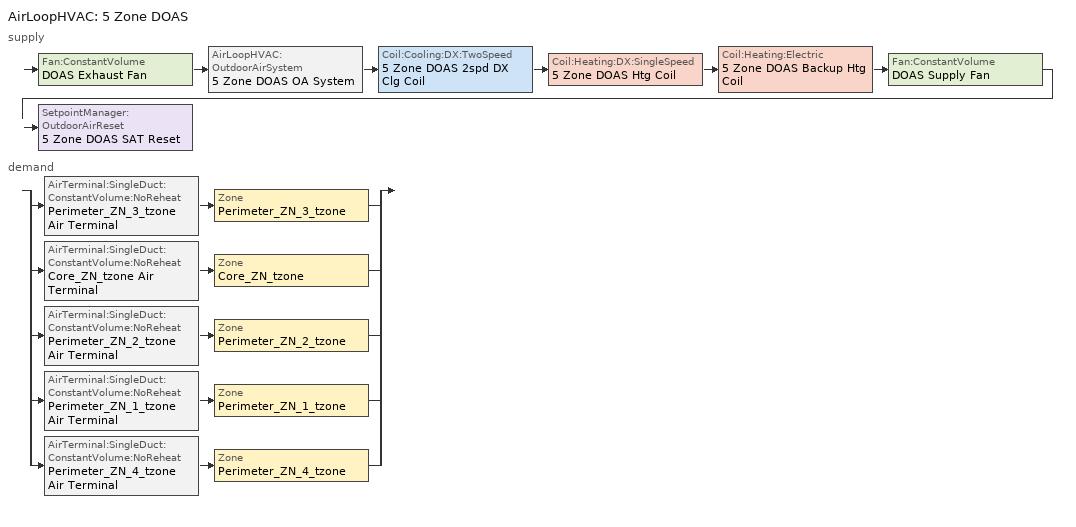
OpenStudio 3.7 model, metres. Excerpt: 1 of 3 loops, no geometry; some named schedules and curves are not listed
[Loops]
AirLoopHVAC '5 Zone DOAS'
 supply: Fan:ConstantVolume 'DOAS Exhaust Fan' > AirLoopHVAC:OutdoorAirSystem '5 Zone DOAS OA System' > Coil:Cooling:DX:TwoSpeed '5 Zone DOAS 2spd DX Clg Coil' > Coil:Heating:DX:SingleSpeed '5 Zone DOAS Htg Coil' > Coil:Heating:Electric '5 Zone DOAS Backup Htg Coil' > Fan:ConstantVolume 'DOAS Supply Fan' > SetpointManager:OutdoorAirReset '5 Zone DOAS SAT Reset'
 demand: split
  | AirTerminal:SingleDuct:ConstantVolume:NoReheat 'Perimeter_ZN_3_tzone Air Terminal' > Zone 'Perimeter_ZN_3_tzone'
  | AirTerminal:SingleDuct:ConstantVolume:NoReheat 'Core_ZN_tzone Air Terminal' > Zone 'Core_ZN_tzone'
  | AirTerminal:SingleDuct:ConstantVolume:NoReheat 'Perimeter_ZN_2_tzone Air Terminal' > Zone 'Perimeter_ZN_2_tzone'
  | AirTerminal:SingleDuct:ConstantVolume:NoReheat 'Perimeter_ZN_1_tzone Air Terminal' > Zone 'Perimeter_ZN_1_tzone'
  | AirTerminal:SingleDuct:ConstantVolume:NoReheat 'Perimeter_ZN_4_tzone Air Terminal' > Zone 'Perimeter_ZN_4_tzone'
[Sizing:Zone] Zone Cooling Design Supply Air Temperature Input Method=SupplyAirTemperature; Zone Cooling Design Supply Air Temperature {C}=14; Zone Cooling Design Supply Air Temperature Difference {deltaC}=11.11; Zone Heating Design Supply Air Temperature Input Method=SupplyAirTemperature; Zone Heating Design Supply Air Temperature {C}=40; Zone Heating Design Supply Air Temperature Difference {deltaC}=11.11; Zone Cooling Design Supply Air Humidity Ratio {kg-H2O/kg-air}=0.0085; Zone Heating Design Supply Air Humidity Ratio {kg-H2O/kg-air}=0.008; Cooling Design Air Flow Method=DesignDay; Heating Design Air Flow Method=DesignDay; Account for Dedicated Outdoor Air System=Yes; Dedicated Outdoor Air System Control Strategy=NeutralSupplyAir; Dedicated Outdoor Air Low Setpoint Temperature for Design {C}=15.5556; Dedicated Outdoor Air High Setpoint Temperature for Design {C}=21.1111; Zone Load Sizing Method=Sensible Load Only No Latent Load; Zone Latent Cooling Design Supply Air Humidity Ratio Input Method=HumidityRatioDifference; Zone Cooling Design Supply Air Humidity Ratio Difference {kgWater/kgDryAir}=0.005; Zone Latent Heating Design Supply Air Humidity Ratio Input Method=HumidityRatioDifference; Zone Humidification Design Supply Air Humidity Ratio Difference {kgWater/kgDryAir}=0.005
Perimeter_ZN_4_tzone; Perimeter_ZN_2_tzone; Perimeter_ZN_1_tzone; Core_ZN_tzone; Perimeter_ZN_3_tzone
[Zone equipment]
Perimeter_ZN_4_tzone: Perimeter_ZN_4_tzone Radiant Loop, Perimeter_ZN_4_tzone Air Terminal
Perimeter_ZN_2_tzone: Perimeter_ZN_2_tzone Radiant Loop, Perimeter_ZN_2_tzone Air Terminal
Perimeter_ZN_1_tzone: Perimeter_ZN_1_tzone Radiant Loop, Perimeter_ZN_1_tzone Air Terminal
Core_ZN_tzone: Core_ZN_tzone Radiant Loop, Core_ZN_tzone Air Terminal
Perimeter_ZN_3_tzone: Perimeter_ZN_3_tzone Radiant Loop, Perimeter_ZN_3_tzone Air Terminal
[EnergyManagementSystem:Program]
ems_Perimeter_ZN_4_tzone_Calculate_Extremes_In_Zone: IF (ems_Perimeter_ZN_4_tzone_occupied_status == 1); IF ems_Perimeter_ZN_4_tzone_ctrl_temperature > ems_Perimeter_ZN_4_tzone_max_ctrl_temp; SET ems_Perimeter_ZN_4_tzone_max_ctrl_temp = ems_Perimeter_ZN_4_tzone_ctrl_temperature; ENDIF; IF ems_Perimeter_ZN_4_tzone_ctrl_temperature < ems_Perimeter_ZN_4_tzone_min_ctrl_temp; SET ems_Perimeter_ZN_4_tzone_min_ctrl_temp = ems_Perimeter_ZN_4_tzone_ctrl_temperature; ENDIF; ELSE; SET ems_Perimeter_ZN_4_tzone_max_ctrl_temp = ems_Perimeter_ZN_4_tzone_lower_comfort_limit; SET ems_Perimeter_ZN_4_tzone_min_ctrl_temp = ems_Perimeter_ZN_4_tzone_upper_comfort_limit; ENDIF
ems_Perimeter_ZN_4_tzone_Calculate_Errors_From_Comfort: IF (CurrentTime == (hour_of_slab_sp_change - ZoneTimeStep)); SET ems_Perimeter_ZN_4_tzone_cmd_csp_error = (ems_Perimeter_ZN_4_tzone_upper_comfort_limit - ctrl_temp_offset) - ems_Perimeter_ZN_4_tzone_max_ctrl_temp; SET ems_Perimeter_ZN_4_tzone_cmd_hsp_error = (ems_Perimeter_ZN_4_tzone_lower_comfort_limit + ctrl_temp_offset) - ems_Perimeter_ZN_4_tzone_min_ctrl_temp; ENDIF
ems_Perimeter_ZN_4_tzone_Calculate_Slab_Ctrl_Setpoint: SET ems_Perimeter_ZN_4_tzone_cont_cool_oper = @TrendSum ems_Perimeter_ZN_4_tzone_rad_cool_operation_trend radiant_switch_over_time/ZoneTimeStep; SET ems_Perimeter_ZN_4_tzone_cont_heat_oper = @TrendSum ems_Perimeter_ZN_4_tzone_rad_heat_operation_trend radiant_switch_over_time/ZoneTimeStep; SET ems_Perimeter_ZN_4_tzone_occupied_hours = @TrendSum ems_Perimeter_ZN_4_tzone_occupied_status_trend 24/ZoneTimeStep; IF (ems_Perimeter_ZN_4_tzone_cont_cool_oper > 0) && (ems_Perimeter_ZN_4_tzone_occupied_hours > 0) && (CurrentTime == hour_of_slab_sp_change); SET ems_Perimeter_ZN_4_tzone_cmd_hot_water_ctrl = ems_Perimeter_ZN_4_tzone_cmd_hot_water_ctrl + (ems_Perimeter_ZN_4_tzone_cmd_csp_error*prp_k); ELSEIF (ems_Perimeter_ZN_4_tzone_cont_heat_oper > 0) && (ems_Perimeter_ZN_4_tzone_occupied_hours > 0) && (CurrentTime == hour_of_slab_sp_change); SET ems_Perimeter_ZN_4_tzone_cmd_hot_water_ctrl = ems_Perimeter_ZN_4_tzone_cmd_hot_water_ctrl + (ems_Perimeter_ZN_4_tzone_cmd_hsp_error*prp_k); ELSE; SET ems_Perimeter_ZN_4_tzone_cmd_hot_water_ctrl = ems_Perimeter_ZN_4_tzone_cmd_hot_water_ctrl; ENDIF; IF (ems_Perimeter_ZN_4_tzone_cmd_hot_water_ctrl < lower_slab_sp_lim); SET ems_Perimeter_ZN_4_tzone_cmd_hot_water_ctrl = lower_slab_sp_lim; ELSEIF (ems_Perimeter_ZN_4_tzone_cmd_hot_water_ctrl > upper_slab_sp_lim); SET ems_Perimeter_ZN_4_tzone_cmd_hot_water_ctrl = upper_slab_sp_lim; ENDIF; SET ems_Perimeter_ZN_4_tzone_cmd_cold_water_ctrl = ems_Perimeter_ZN_4_tzone_cmd_hot_water_ctrl + 0.01
[EnergyManagementSystem:ProgramCallingManager]
Initialize_Constant_Parameters: BeginNewEnvironment; Set_Constant_Values
Initialize_Constant_Parameters_After_Warmup: AfterNewEnvironmentWarmUpIsComplete; Set_Constant_Values
ems_Perimeter_ZN_3_tzone_Initialize_Constant_Parameters: BeginNewEnvironment; ems_Perimeter_ZN_3_tzone_Set_Constant_Values
ems_Perimeter_ZN_3_tzone_Initialize_Constant_Parameters_After_Warmup: AfterNewEnvironmentWarmUpIsComplete; ems_Perimeter_ZN_3_tzone_Set_Constant_Values
ems_Perimeter_ZN_3_tzone_Average_Building_Temperature: EndOfZoneTimestepAfterZoneReporting; ems_Perimeter_ZN_3_tzone_Calculate_Extremes_In_Zone; ems_Perimeter_ZN_3_tzone_Calculate_Errors_From_Comfort
ems_Perimeter_ZN_3_tzone_Programs_At_Beginning_Of_Timestep: BeginTimestepBeforePredictor; ems_Perimeter_ZN_3_tzone_Calculate_Slab_Ctrl_Setpoint
ems_Core_ZN_tzone_Initialize_Constant_Parameters: BeginNewEnvironment; ems_Core_ZN_tzone_Set_Constant_Values
ems_Core_ZN_tzone_Initialize_Constant_Parameters_After_Warmup: AfterNewEnvironmentWarmUpIsComplete; ems_Core_ZN_tzone_Set_Constant_Values
ems_Core_ZN_tzone_Average_Building_Temperature: EndOfZoneTimestepAfterZoneReporting; ems_Core_ZN_tzone_Calculate_Extremes_In_Zone; ems_Core_ZN_tzone_Calculate_Errors_From_Comfort
ems_Core_ZN_tzone_Programs_At_Beginning_Of_Timestep: BeginTimestepBeforePredictor; ems_Core_ZN_tzone_Calculate_Slab_Ctrl_Setpoint
ems_Perimeter_ZN_2_tzone_Initialize_Constant_Parameters: BeginNewEnvironment; ems_Perimeter_ZN_2_tzone_Set_Constant_Values
ems_Perimeter_ZN_2_tzone_Initialize_Constant_Parameters_After_Warmup: AfterNewEnvironmentWarmUpIsComplete; ems_Perimeter_ZN_2_tzone_Set_Constant_Values
ems_Perimeter_ZN_2_tzone_Average_Building_Temperature: EndOfZoneTimestepAfterZoneReporting; ems_Perimeter_ZN_2_tzone_Calculate_Extremes_In_Zone; ems_Perimeter_ZN_2_tzone_Calculate_Errors_From_Comfort
ems_Perimeter_ZN_2_tzone_Programs_At_Beginning_Of_Timestep: BeginTimestepBeforePredictor; ems_Perimeter_ZN_2_tzone_Calculate_Slab_Ctrl_Setpoint
ems_Perimeter_ZN_1_tzone_Initialize_Constant_Parameters: BeginNewEnvironment; ems_Perimeter_ZN_1_tzone_Set_Constant_Values
ems_Perimeter_ZN_1_tzone_Initialize_Constant_Parameters_After_Warmup: AfterNewEnvironmentWarmUpIsComplete; ems_Perimeter_ZN_1_tzone_Set_Constant_Values
ems_Perimeter_ZN_1_tzone_Average_Building_Temperature: EndOfZoneTimestepAfterZoneReporting; ems_Perimeter_ZN_1_tzone_Calculate_Extremes_In_Zone; ems_Perimeter_ZN_1_tzone_Calculate_Errors_From_Comfort
ems_Perimeter_ZN_1_tzone_Programs_At_Beginning_Of_Timestep: BeginTimestepBeforePredictor; ems_Perimeter_ZN_1_tzone_Calculate_Slab_Ctrl_Setpoint
ems_Perimeter_ZN_4_tzone_Initialize_Constant_Parameters: BeginNewEnvironment; ems_Perimeter_ZN_4_tzone_Set_Constant_Values
ems_Perimeter_ZN_4_tzone_Initialize_Constant_Parameters_After_Warmup: AfterNewEnvironmentWarmUpIsComplete; ems_Perimeter_ZN_4_tzone_Set_Constant_Values
ems_Perimeter_ZN_4_tzone_Average_Building_Temperature: EndOfZoneTimestepAfterZoneReporting; ems_Perimeter_ZN_4_tzone_Calculate_Extremes_In_Zone; ems_Perimeter_ZN_4_tzone_Calculate_Errors_From_Comfort
ems_Perimeter_ZN_4_tzone_Programs_At_Beginning_Of_Timestep: BeginTimestepBeforePredictor; ems_Perimeter_ZN_4_tzone_Calculate_Slab_Ctrl_Setpoint
[EnergyManagementSystem:Sensor]
Name | Output Variable or Output Meter Index Key | Output Variable or Output Meter
Hot_Water_Loop_Central_Air_Source_Heat_Pump_Setpt_Mgr_Temp_Sen | Hot Water Loop Temp - 100F | Schedule Value
Hot_Water_Loop_Central_Air_Source_Heat_Pump_OA_DBT_Sen | Environment | Site Outdoor Air Drybulb Temperature
ems_Perimeter_ZN_3_tzone_ctrl_temperature | Perimeter_ZN_3_tzone | Zone Air Temperature
ems_Perimeter_ZN_3_tzone_upper_comfort_limit; ems_Core_ZN_tzone_upper_comfort_limit; ems_Perimeter_ZN_2_tzone_upper_comfort_limit; ems_Perimeter_ZN_1_tzone_upper_comfort_limit; ems_Perimeter_ZN_4_tzone_upper_comfort_limit | Radiant System Cooling Setpoint | Schedule Value
ems_Perimeter_ZN_3_tzone_lower_comfort_limit; ems_Core_ZN_tzone_lower_comfort_limit; ems_Perimeter_ZN_2_tzone_lower_comfort_limit; ems_Perimeter_ZN_1_tzone_lower_comfort_limit; ems_Perimeter_ZN_4_tzone_lower_comfort_limit | Radiant System Heating Setpoint | Schedule Value
ems_Perimeter_ZN_3_tzone_rad_cool_operation | Perimeter_ZN_3_tzone Radiant Loop Cooling Coil Inlet Water Node | System Node Mass Flow Rate
ems_Perimeter_ZN_3_tzone_rad_heat_operation | Perimeter_ZN_3_tzone Radiant Loop Heating Coil Inlet Water Node | System Node Mass Flow Rate
radiant_switch_over_time | Radiant System Switchover | Schedule Value
ems_Perimeter_ZN_3_tzone_occupied_status | Perimeter_ZN_3_tzone Radiant System Occupied Schedule | Schedule Value
ems_Core_ZN_tzone_ctrl_temperature | Core_ZN_tzone | Zone Air Temperature
ems_Core_ZN_tzone_rad_cool_operation | Core_ZN_tzone Radiant Loop Cooling Coil Inlet Water Node | System Node Mass Flow Rate
ems_Core_ZN_tzone_rad_heat_operation | Core_ZN_tzone Radiant Loop Heating Coil Inlet Water Node | System Node Mass Flow Rate
ems_Core_ZN_tzone_occupied_status | Core_ZN_tzone Radiant System Occupied Schedule | Schedule Value
ems_Perimeter_ZN_2_tzone_ctrl_temperature | Perimeter_ZN_2_tzone | Zone Air Temperature
ems_Perimeter_ZN_2_tzone_rad_cool_operation | Perimeter_ZN_2_tzone Radiant Loop Cooling Coil Inlet Water Node | System Node Mass Flow Rate
ems_Perimeter_ZN_2_tzone_rad_heat_operation | Perimeter_ZN_2_tzone Radiant Loop Heating Coil Inlet Water Node | System Node Mass Flow Rate
ems_Perimeter_ZN_2_tzone_occupied_status | Perimeter_ZN_2_tzone Radiant System Occupied Schedule | Schedule Value
ems_Perimeter_ZN_1_tzone_ctrl_temperature | Perimeter_ZN_1_tzone | Zone Air Temperature
ems_Perimeter_ZN_1_tzone_rad_cool_operation | Perimeter_ZN_1_tzone Radiant Loop Cooling Coil Inlet Water Node | System Node Mass Flow Rate
ems_Perimeter_ZN_1_tzone_rad_heat_operation | Perimeter_ZN_1_tzone Radiant Loop Heating Coil Inlet Water Node | System Node Mass Flow Rate
ems_Perimeter_ZN_1_tzone_occupied_status | Perimeter_ZN_1_tzone Radiant System Occupied Schedule | Schedule Value
ems_Perimeter_ZN_4_tzone_ctrl_temperature | Perimeter_ZN_4_tzone | Zone Air Temperature
ems_Perimeter_ZN_4_tzone_rad_cool_operation | Perimeter_ZN_4_tzone Radiant Loop Cooling Coil Inlet Water Node | System Node Mass Flow Rate
ems_Perimeter_ZN_4_tzone_rad_heat_operation | Perimeter_ZN_4_tzone Radiant Loop Heating Coil Inlet Water Node | System Node Mass Flow Rate
ems_Perimeter_ZN_4_tzone_occupied_status | Perimeter_ZN_4_tzone Radiant System Occupied Schedule | Schedule Value
[EnergyManagementSystem:CurveOrTableIndexVariable]
Energy_Management_System_Curve_Or_Table_Index_Variable_1: Curve or Table Object=Curve Quadratic 1
[EnergyManagementSystem:TrendVariable] Number of Timesteps to be Logged=288
Name | EMS Variable
ems_Perimeter_ZN_3_tzone_rad_cool_operation_trend | ems_Perimeter_ZN_3_tzone_rad_cool_operation
ems_Perimeter_ZN_3_tzone_rad_heat_operation_trend | ems_Perimeter_ZN_3_tzone_rad_heat_operation
ems_Perimeter_ZN_3_tzone_occupied_status_trend | ems_Perimeter_ZN_3_tzone_occupied_status
ems_Core_ZN_tzone_rad_cool_operation_trend | ems_Core_ZN_tzone_rad_cool_operation
ems_Core_ZN_tzone_rad_heat_operation_trend | ems_Core_ZN_tzone_rad_heat_operation
ems_Core_ZN_tzone_occupied_status_trend | ems_Core_ZN_tzone_occupied_status
ems_Perimeter_ZN_2_tzone_rad_cool_operation_trend | ems_Perimeter_ZN_2_tzone_rad_cool_operation
ems_Perimeter_ZN_2_tzone_rad_heat_operation_trend | ems_Perimeter_ZN_2_tzone_rad_heat_operation
ems_Perimeter_ZN_2_tzone_occupied_status_trend | ems_Perimeter_ZN_2_tzone_occupied_status
ems_Perimeter_ZN_1_tzone_rad_cool_operation_trend | ems_Perimeter_ZN_1_tzone_rad_cool_operation
ems_Perimeter_ZN_1_tzone_rad_heat_operation_trend | ems_Perimeter_ZN_1_tzone_rad_heat_operation
ems_Perimeter_ZN_1_tzone_occupied_status_trend | ems_Perimeter_ZN_1_tzone_occupied_status
ems_Perimeter_ZN_4_tzone_rad_cool_operation_trend | ems_Perimeter_ZN_4_tzone_rad_cool_operation
ems_Perimeter_ZN_4_tzone_rad_heat_operation_trend | ems_Perimeter_ZN_4_tzone_rad_heat_operation
ems_Perimeter_ZN_4_tzone_occupied_status_trend | ems_Perimeter_ZN_4_tzone_occupied_status
[EnergyManagementSystem:OutputVariable] Type of Data in Variable=Averaged; Update Frequency=ZoneTimestep
Name | EMS Variable
ems_Perimeter_ZN_3_tzone Maximum occupied temperature in zone | ems_Perimeter_ZN_3_tzone_max_ctrl_temp
ems_Perimeter_ZN_3_tzone Minimum occupied temperature in zone | ems_Perimeter_ZN_3_tzone_min_ctrl_temp
ems_Core_ZN_tzone Maximum occupied temperature in zone | ems_Core_ZN_tzone_max_ctrl_temp
ems_Core_ZN_tzone Minimum occupied temperature in zone | ems_Core_ZN_tzone_min_ctrl_temp
ems_Perimeter_ZN_2_tzone Maximum occupied temperature in zone | ems_Perimeter_ZN_2_tzone_max_ctrl_temp
ems_Perimeter_ZN_2_tzone Minimum occupied temperature in zone | ems_Perimeter_ZN_2_tzone_min_ctrl_temp
ems_Perimeter_ZN_1_tzone Maximum occupied temperature in zone | ems_Perimeter_ZN_1_tzone_max_ctrl_temp
ems_Perimeter_ZN_1_tzone Minimum occupied temperature in zone | ems_Perimeter_ZN_1_tzone_min_ctrl_temp
ems_Perimeter_ZN_4_tzone Maximum occupied temperature in zone | ems_Perimeter_ZN_4_tzone_max_ctrl_temp
ems_Perimeter_ZN_4_tzone Minimum occupied temperature in zone | ems_Perimeter_ZN_4_tzone_min_ctrl_temp
[AirLoopHVAC]
5 Zone DOAS: Availability Schedule=Always On Discrete; Design Supply Air Flow Rate {m3/s}=autosize; Design Return Air Flow Fraction of Supply Air Flow=1
[Sizing:System]
5 Zone DOAS: Type of Load to Size On=VentilationRequirement; Central Heating Maximum System Air Flow Ratio=1; Preheat Design Temperature {C}=7; Preheat Design Humidity Ratio {kg-H2O/kg-Air}=0.008; Precool Design Temperature {C}=12.8; Precool Design Humidity Ratio {kg-H2O/kg-Air}=0.008; Central Cooling Design Supply Air Temperature {C}=15.5556; Central Heating Design Supply Air Temperature {C}=21.1111; Sizing Option=Coincident; 100% Outdoor Air in Cooling=Yes; 100% Outdoor Air in Heating=Yes; Central Cooling Design Supply Air Humidity Ratio {kg-H2O/kg-Air}=0.0085; Zone Maximum Outdoor Air Fraction=1; Cooling Supply Air Flow Rate Per Floor Area {m3/s-m2}=0.00996765; Cooling Fraction of Autosized Cooling Supply Air Flow Rate=1; Cooling Supply Air Flow Rate Per Unit Cooling Capacity {m3/s-W}=3.94755e-05; Heating Supply Air Flow Rate Per Floor Area {m3/s-m2}=0.00996765; Heating Fraction of Autosized Heating Supply Air Flow Rate=1; Heating Fraction of Autosized Cooling Supply Air Flow Rate=1; Heating Supply Air Flow Rate Per Unit Heating Capacity {m3/s-W}=3.15882e-05; Cooling Design Capacity Method=CoolingDesignCapacity; Cooling Design Capacity {W}=autosize; Cooling Design Capacity Per Floor Area {W/m2}=234.7; Fraction of Autosized Cooling Design Capacity=1; Heating Design Capacity Method=HeatingDesignCapacity; Heating Design Capacity {W}=autosize; Heating Design Capacity Per Floor Area {W/m2}=157; Fraction of Autosized Heating Design Capacity=1; Central Cooling Capacity Control Method=OnOff; Occupant Diversity=autosize
[Fan:ConstantVolume] Availability Schedule=Always On Discrete; Fan Total Efficiency=0.58175; Maximum Flow Rate {m3/s}=AutoSize; Motor Efficiency=0.895; Motor In Airstream Fraction=1
Name | Pressure Rise {Pa}
DOAS Supply Fan | 622.722
DOAS Exhaust Fan | 373.633
[Coil:Heating:Electric]
5 Zone DOAS Backup Htg Coil: Availability Schedule=Always On Discrete; Efficiency=1
[Coil:Heating:DX:SingleSpeed]
5 Zone DOAS Htg Coil: Availability Schedule=Always On Discrete; Rated Total Heating Capacity {W}=Autosize; Rated COP {W/W}=3.3; Rated Air Flow Rate {m3/s}=Autosize; Rated Supply Fan Power Per Volume Flow Rate 2017 {W/(m3/s)}=773.3; Rated Supply Fan Power Per Volume Flow Rate 2023 {W/(m3/s)}=934.4; Total Heating Capacity Function of Temperature Curve=5 Zone DOAS Htg Coil Htg Cap Func of Temp Curve; Total Heating Capacity Function of Flow Fraction Curve=5 Zone DOAS Htg Coil Htg Cap Func of Flow Frac Curve; Energy Input Ratio Function of Temperature Curve=5 Zone DOAS Htg Coil EIR Func of Temp Curve; Energy Input Ratio Function of Flow Fraction Curve=5 Zone DOAS Htg Coil EIR Func of Flow Frac Curve; Part Load Fraction Correlation Curve=5 Zone DOAS Htg Coil PLR Correlation Curve; Defrost Energy Input Ratio Function of Temperature Curve=5 Zone DOAS Htg Coil Defrost EIR Func of Temp Curve; Defrost Strategy=ReverseCycle; Defrost Control=OnDemand; Defrost Time Period Fraction=0.166667; Resistive Defrost Heater Capacity {W}=2000
[Coil:Cooling:DX:TwoSpeed]
5 Zone DOAS 2spd DX Clg Coil: Availability Schedule=Always On Discrete; Rated High Speed Total Cooling Capacity {W}=Autosize; Rated High Speed Sensible Heat Ratio=Autosize; Rated High Speed COP {W/W}=3; Rated High Speed Air Flow Rate {m3/s}=Autosize; Rated High Speed Evaporator Fan Power Per Volume Flow Rate 2017 {W/(m3/s)}=773.3; Rated High Speed Evaporator Fan Power Per Volume Flow Rate 2023 {W/(m3/s)}=934.4; Unit Internal Static Air Pressure {Pa}=773.3; Total Cooling Capacity Function of Temperature Curve=Curve Biquadratic 3; Total Cooling Capacity Function of Flow Fraction Curve=Curve Quadratic 5; Energy Input Ratio Function of Temperature Curve=Curve Biquadratic 4; Energy Input Ratio Function of Flow Fraction Curve=Curve Quadratic 6; Part Load Fraction Correlation Curve=Curve Quadratic 7; Rated Low Speed Total Cooling Capacity {W}=Autosize; Rated Low Speed Sensible Heat Ratio=0.69; Rated Low Speed COP {W/W}=3; Rated Low Speed Air Flow Rate {m3/s}=Autosize; Rated Low Speed Evaporator Fan Power Per Volume Flow Rate 2017 {W/(m3/s)}=773.3; Rated Low Speed Evaporator Fan Power Per Volume Flow Rate 2023 {W/(m3/s)}=934.4; Low Speed Total Cooling Capacity Function of Temperature Curve=Curve Biquadratic 5; Low Speed Energy Input Ratio Function of Temperature Curve=Curve Biquadratic 6; Condenser Type=AirCooled; Minimum Outdoor Dry-Bulb Temperature for Compressor Operation {C}=-25; High Speed Evaporative Condenser Effectiveness=0.9; High Speed Evaporative Condenser Air Flow Rate {m3/s}=Autosize; High Speed Evaporative Condenser Pump Rated Power Consumption {W}=Autosize; Low Speed Evaporative Condenser Effectiveness=0.9; Low Speed Evaporative Condenser Air Flow Rate {m3/s}=Autosize; Low Speed Evaporative Condenser Pump Rated Power Consumption {W}=Autosize; Basin Heater Capacity {W/K}=0; Basin Heater Setpoint Temperature {C}=2
[Controller:OutdoorAir]
5 Zone DOAS Outdoor Air Controller: Minimum Outdoor Air Flow Rate {m3/s}=autosize; Maximum Outdoor Air Flow Rate {m3/s}=Autosize; Economizer Control Type=NoEconomizer; Economizer Control Action Type=ModulateFlow; Lockout Type=NoLockout; Minimum Limit Type=FixedMinimum; Minimum Fraction of Outdoor Air Schedule=Always On Discrete; Controller Mechanical Ventilation=5 Zone DOAS Mechanical Ventilation Controller; High Humidity Control=No; Heat Recovery Bypass Control Type=BypassWhenWithinEconomizerLimits; Economizer Operation Staging=InterlockedWithMechanicalCooling
[Controller:MechanicalVentilation]
5 Zone DOAS Mechanical Ventilation Controller: Availability Schedule=Always On Discrete; System Outdoor Air Method=ZoneSum
[AirLoopHVAC:OutdoorAirSystem]
5 Zone DOAS OA System: Controller=5 Zone DOAS Outdoor Air Controller
[SetpointManager:OutdoorAirReset]
5 Zone DOAS SAT Reset: Control Variable=Temperature; Setpoint at Outdoor Low Temperature {C}=21.1111; Outdoor Low Temperature {C}=12.7778; Setpoint at Outdoor High Temperature {C}=15.5556; Outdoor High Temperature {C}=21.1111; Setpoint Node or NodeList=5 Zone DOAS Supply Outlet Node
[AvailabilityManager:NightCycle]
Availability Manager Night Cycle 1: Applicability Schedule=Always On Discrete; Control Type=CycleOnAnyZoneFansOnly; Thermostat Tolerance {deltaC}=1; Cycling Run Time {s}=3600
[AirTerminal:SingleDuct:ConstantVolume:NoReheat] Availability Schedule=Always On Discrete; Maximum Air Flow Rate {m3/s}=AutoSize
Perimeter_ZN_3_tzone Air Terminal; Core_ZN_tzone Air Terminal; Perimeter_ZN_2_tzone Air Terminal; Perimeter_ZN_1_tzone Air Terminal; Perimeter_ZN_4_tzone Air Terminal
[Schedule:Ruleset]
Name | Default Day Schedule | Summer Design Day Schedule | Winter Design Day Schedule
Hot Water Loop Temp - 100F | Hot Water Loop Temp - 100F Default
Radiant System Switchover | Radiant System Switchover Default
Radiant System Heating Setpoint | Radiant System Heating Setpoint Default
Radiant System Cooling Setpoint | Radiant System Cooling Setpoint Default
Perimeter_ZN_3_tzone Radiant System Occupied Schedule | Perimeter_ZN_3_tzone Radiant System Occupied Schedule Default | Perimeter_ZN_3_tzone Radiant System Occupied Schedule Summer Design Day | Perimeter_ZN_3_tzone Radiant System Occupied Schedule Winter Design Day
Core_ZN_tzone Radiant System Occupied Schedule | Core_ZN_tzone Radiant System Occupied Schedule Default | Core_ZN_tzone Radiant System Occupied Schedule Summer Design Day | Core_ZN_tzone Radiant System Occupied Schedule Winter Design Day
Perimeter_ZN_2_tzone Radiant System Occupied Schedule | Perimeter_ZN_2_tzone Radiant System Occupied Schedule Default | Perimeter_ZN_2_tzone Radiant System Occupied Schedule Summer Design Day | Perimeter_ZN_2_tzone Radiant System Occupied Schedule Winter Design Day
[Curve:Quadratic]
Name | Coefficient1 Constant | Coefficient2 x | Coefficient3 x**2 | Minimum Value of x | Maximum Value of x
5 Zone DOAS Htg Coil EIR Func of Flow Frac Curve | 1.3824 | -0.4336 | 0.0512 | 0 | 1
5 Zone DOAS Htg Coil PLR Correlation Curve | 0.85 | 0.15 | 0 | 0 | 1
Curve Quadratic 5 | 0.77136 | 0.34053 | -0.11088 | 0.75918 | 1.13877
Curve Quadratic 6 | 1.2055 | -0.32953 | 0.12308 | 0.75918 | 1.13877
Curve Quadratic 7 | 0.771 | 0.229 | 0 | 0 | 1
[Curve:Biquadratic]
Name | Coefficient1 Constant | Coefficient2 x | Coefficient3 x**2 | Coefficient4 y | Coefficient5 y**2 | Coefficient6 x*y | Minimum Value of x | Maximum Value of x | Minimum Value of y | Maximum Value of y
5 Zone DOAS Htg Coil Defrost EIR Func of Temp Curve | 0.297145 | 0.0430933 | -0.000748766 | 0.00597727 | 0.000482112 | -0.000956448 | -23.3333 | 29.44444 | -23.3333 | 29.44444
Curve Biquadratic 3; Curve Biquadratic 5 | 0.42415 | 0.04426 | -0.00042 | 0.00333 | -8e-05 | -0.00021 | 17 | 22 | 13 | 46
Curve Biquadratic 4; Curve Biquadratic 6 | 1.23649 | -0.02431 | 0.00057 | -0.01434 | 0.00063 | -0.00038 | 17 | 22 | 13 | 46
[Schedule:Constant]
Always On Discrete: Value=1
[Curve:Cubic]
Name | Coefficient1 Constant | Coefficient2 x | Coefficient3 x**2 | Coefficient4 x**3 | Minimum Value of x | Maximum Value of x
5 Zone DOAS Htg Coil Htg Cap Func of Temp Curve | 0.758746 | 0.027626 | 0.000148716 | 3.4992e-06 | -20 | 20
5 Zone DOAS Htg Coil Htg Cap Func of Flow Frac Curve | 0.84 | 0.16 | 0 | 0 | 0.5 | 1.5
5 Zone DOAS Htg Coil EIR Func of Temp Curve | 1.19248 | -0.0300438 | 0.00103745 | -2.3328e-05 | -20 | 20
